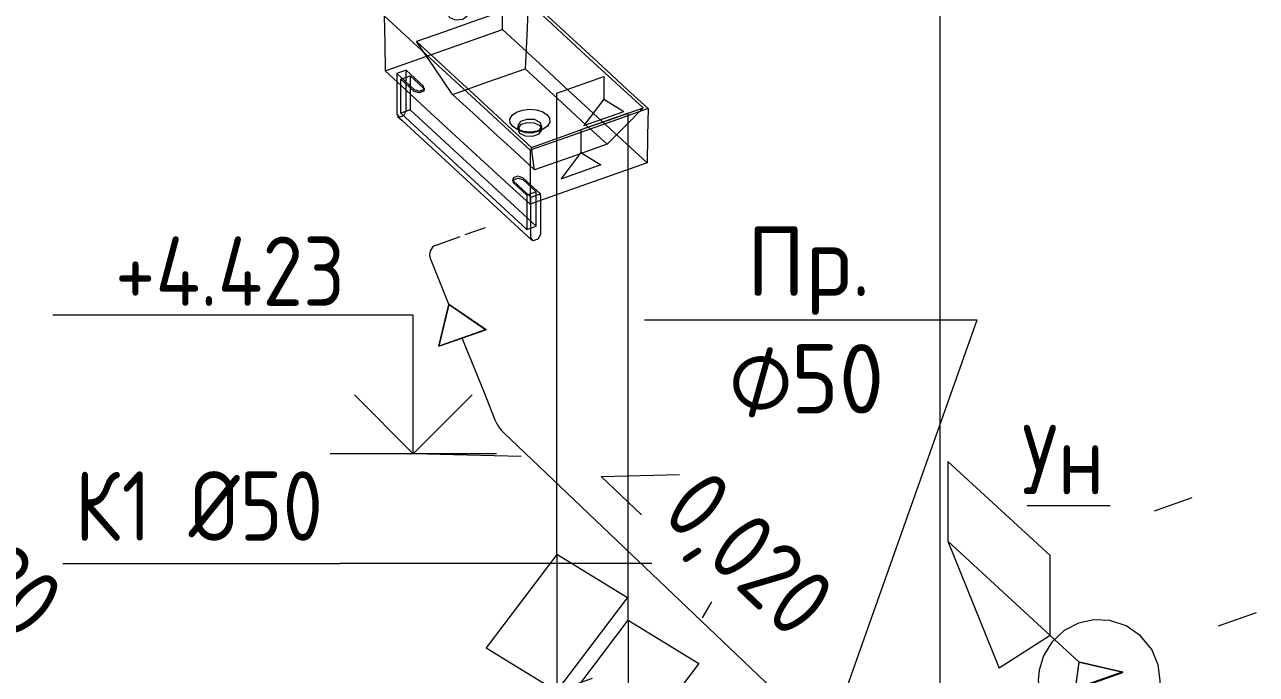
# Model space of a CAD drawing. Header units: millimetres. Extents: x 56023 to 81647, y 35036 to 59756.
# Drawn here: x 59224 to 61445, y 47376 to 48548 of the extents above; entities that cross this region are included whole.
import ezdxf

# ---------------------------------------------------------------- set-up
doc = ezdxf.new("R2010")
doc.units = ezdxf.units.MM
for name, color, linetype, lineweight in [('Высотные отметки', 7, 'Continuous', 9), ('Марки сантехнических приборов', 7, 'Continuous', 20), ('Марки соединительных деталей трубопроводов', 7, 'Continuous', 20), ('Марки труб', 7, 'Continuous', 20), ('Обобщенные модели', 7, 'Continuous', 20), ('Сантехнические приборы', 7, 'Continuous', 20), ('Соединительные детали трубопроводов', 7, 'Continuous', 20), ('Типовые аннотации', 7, 'Continuous', 20), ('Трубы', 7, 'Continuous', 20)]:
    doc.layers.add(name, color=color, linetype=linetype, lineweight=lineweight)
doc.styles.add('GOST Common', font='GOST Common.ttf', dxfattribs={"width": 0.9, "height": 125})
doc.styles.add('GOST Common_3', font='GOST Common.ttf', dxfattribs={"height": 125})
doc.styles.add('GOST Common_4', font='GOST Common.ttf', dxfattribs={"height": 125})
doc.styles.add('ISOCPEUR', font='isocpeur.ttf', dxfattribs={"width": 0.85, "height": 125})

# ---------------------------------------------------------------- blocks, each defined once
blk = doc.blocks.new('VK__SAN__Унитаз подвесной с инсталляцией_R21 - Унитаз подвесной с инсталляцией-3936702-О_Схема систем К1_К2_ АБК')
at = {"layer": 'Сантехнические приборы', "lineweight": 9}
for p, q in [((61261.8, 47671.1), (61329.8, 47695.1)), ((61073.6, 47446.8), (61126.2, 47398.4))]:
    blk.add_line(p, q, dxfattribs=at)
blk = doc.blocks.new('VK__SAN__Унитаз подвесной с инсталляцией_R21 - Унитаз подвесной с инсталляцией-3936720-О_Схема систем К1_К2_ АБК')
at = {"layer": 'Сантехнические приборы', "lineweight": 9}
for p, q in [((61377.4, 47463.7), (61445.4, 47487.7)), ((61401.4, 47043.9), (61348.8, 47092.4))]:
    blk.add_line(p, q, dxfattribs=at)
blk = doc.blocks.new('VK__SAN__Поддон душевой в ПУИ 800 х 800 с душем_ГОСТ_R21 - 900x900 С Лейкой-3978441-О_Схема систем К1_К2_ АБК')
at = {"layer": 'Сантехнические приборы', "lineweight": 9}
for p, q in [((60312.6, 48388.1), (60227.6, 48358.1)), ((60312.6, 47474.2), (60312.6, 48388.1)), ((60227.6, 48358.1), (60227.6, 48317)), ((60227.6, 48317), (60191.5, 48269.4)), ((60227.6, 48317), (60263.7, 48294.9)), ((60263.7, 48294.9), (60191.5, 48269.4)), ((60185.1, 47305.9), (60312.6, 47474.2)), ((60312.6, 47474.2), (60312.6, 47227.7)), ((60312.6, 47474.2), (60440.2, 47395.9)), ((60440.2, 47395.9), (60312.6, 47227.7)), ((60312.6, 47227.7), (60185.1, 47305.9)), ((60248.8, 47205.2), (60376.4, 47250.2)), ((60094.4, 46709.4), (60094.4, 46610.8)), ((60462.8, 46370.1), (60094.4, 46709.4)), ((60094.4, 46610.8), (60462.8, 46271.5)), ((60462.8, 46271.5), (60462.8, 46370.1)), ((60436.5, 46295.7), (60436.5, 46287.5))]:
    blk.add_line(p, q, dxfattribs=at)
blk = doc.blocks.new('VK__SAN__УГО_Унитаз_R21 - УГО-2401539-О_Схема систем К1_К2_ АБК')
at = {"layer": 'Сантехнические приборы', "lineweight": 9}
for p, q in [((60889.4, 47760.3), (60889.4, 47616.5)), ((61073.6, 47590.6), (60889.4, 47760.3)), ((60889.4, 47616.5), (60981.5, 47387.9)), ((60889.4, 47616.5), (61073.6, 47446.8)), ((61073.6, 47446.8), (61073.6, 47590.6)), ((61073.6, 47446.8), (60981.5, 47387.9))]:
    blk.add_line(p, q, dxfattribs=at)
blk = doc.blocks.new('VK__SAN__Умывальник узкий-50x25 - Default-3952082-О_Схема систем К1_К2_ АБК')
at = {"lineweight": 9}
for p, q in [((59988, 48577), (59988, 48565.9)), ((60023, 48565.9), (60023, 48577)), ((59945.3, 48430.3), (59945.3, 48433.6)), ((59897, 48382.2), (59904.4, 48375.4)), ((59904.4, 48375.4), (60131.7, 48166)), ((60113.5, 48364.9), (60113.5, 48358.8)), ((60115.1, 48357.6), (60123.1, 48354.5)), ((60147.7, 48354.5), (60155.7, 48357.6)), ((60157.3, 48358.8), (60157.3, 48364.9)), ((60104.3, 48268.8), (60104.3, 48265.5)), ((60131.7, 48166), (60139.1, 48159.2))]:
    blk.add_line(p, q, dxfattribs=at)
at = {"layer": 'Обобщенные модели'}
for p, q in [((59912.3, 48465.7), (59895.3, 48459.7)), ((59943.8, 48436.6), (59912.3, 48465.7)), ((59912.3, 48465.7), (59912.3, 48462.4)), ((59912.3, 48392.5), (59912.3, 48462.4)), ((59895.3, 48459.7), (59926.8, 48430.6)), ((59895.3, 48459.7), (59895.3, 48456.4)), ((59895.3, 48456.4), (59895.3, 48386.5)), ((59902.6, 48449.6), (59919.6, 48455.6)), ((59926.8, 48427.3), (59902.6, 48449.6)), ((59902.6, 48388), (59902.6, 48449.6)), ((59919.6, 48455.6), (59943.8, 48433.3)), ((59919.6, 48455.6), (59919.6, 48394)), ((59919.6, 48394), (59902.6, 48388)), ((60130, 48178.5), (59902.6, 48388)), ((60147, 48184.6), (59919.6, 48394)), ((60105.8, 48265.8), (60137.4, 48236.7)), ((60130, 48240.2), (60105.8, 48262.5)), ((60154.4, 48242.7), (60122.8, 48271.8)), ((60122.8, 48268.5), (60147, 48246.2)), ((60147, 48246.2), (60130, 48240.2)), ((60130, 48240.2), (60130, 48178.5)), ((60137.4, 48236.7), (60154.4, 48242.7)), ((60147, 48184.6), (60147, 48246.2)), ((60154.4, 48239.4), (60154.4, 48242.7)), ((60137.4, 48233.4), (60137.4, 48236.7)), ((60137.4, 48163.5), (60137.4, 48233.4)), ((60154.4, 48239.4), (60154.4, 48169.5)), ((60130, 48178.5), (60147, 48184.6))]:
    blk.add_line(p, q, dxfattribs=at)
for points in [[(59873, 48563.6, 0), (59926.1, 48582.4, 0), (59979.2, 48601.2, 0), (60032.4, 48619.9, 0), (60085.5, 48638.7, 0)], [(60085.9, 48538.9, 0), (60085.7, 48588.8, 0), (60085.5, 48638.7, 0)], [(60085.5, 48638.7, 0), (60123.1, 48604, 0), (60160.7, 48569.4, 0), (60198.3, 48534.8, 0), (60235.9, 48500.2, 0), (60273.5, 48465.6, 0), (60311.1, 48430.9, 0), (60348.7, 48396.3, 0)], [(60132.5, 48588.2, 0), (60082.2, 48570.5, 0), (60031.8, 48552.7, 0), (59981.5, 48535, 0), (59931.2, 48517.2, 0)], [(59990.6, 48571.7, 0), (59988.5, 48579.2, 0), (59996.3, 48585.4, 0), (60009.5, 48586.7, 0), (60020.4, 48582.2, 0)], [(59990.6, 48560.6, 0), (59988.5, 48568.2, 0), (59996.3, 48574.4, 0), (60009.5, 48575.6, 0), (60020.4, 48571.1, 0)], [(60020.4, 48582.2, 0), (60022.6, 48574.7, 0), (60014.7, 48568.5, 0), (60001.5, 48567.2, 0), (59990.6, 48571.7, 0)], [(60132.5, 48588.2, 0), (60129.7, 48528.2, 0), (60126.9, 48468.2, 0)], [(60339.6, 48397.5, 0), (60305, 48429.3, 0), (60270.5, 48461.1, 0), (60236, 48492.8, 0), (60201.5, 48524.6, 0), (60167, 48556.4, 0), (60132.5, 48588.2, 0)], [(60136.1, 48321.3, 0), (60098.5, 48355.9, 0), (60060.9, 48390.5, 0), (60023.3, 48425.2, 0), (59985.7, 48459.8, 0), (59948.1, 48494.4, 0), (59910.5, 48529, 0), (59873, 48563.6, 0)], [(59873, 48563.6, 0), (59873.8, 48514, 0), (59874.7, 48464.3, 0)], [(59990.6, 48560.6, 0), (60001.5, 48556.2, 0), (60014.7, 48557.4, 0), (60022.6, 48563.6, 0), (60020.4, 48571.1, 0)], [(59874.7, 48464.3, 0), (59927.5, 48483, 0), (59980.3, 48501.6, 0), (60033.1, 48520.2, 0), (60085.9, 48538.9, 0)], [(60085.9, 48538.9, 0), (60123.2, 48504.5, 0), (60160.5, 48470.2, 0), (60197.8, 48435.8, 0), (60235.1, 48401.5, 0), (60272.4, 48367.1, 0), (60309.7, 48332.8, 0), (60346.9, 48298.5, 0)], [(59996.2, 48422, 0), (59963.7, 48469.6, 0), (59931.2, 48517.2, 0)], [(59931.2, 48517.2, 0), (59965.7, 48485.4, 0), (60000.3, 48453.6, 0), (60034.8, 48421.8, 0), (60069.3, 48390, 0), (60103.8, 48358.3, 0), (60138.3, 48326.5, 0)], [(60135.7, 48223.9, 0), (60098.4, 48258.3, 0), (60061.1, 48292.6, 0), (60023.8, 48326.9, 0), (59986.6, 48361.3, 0), (59949.3, 48395.6, 0), (59912, 48430, 0), (59874.7, 48464.3, 0)], [(59996.2, 48422, 0), (60061.5, 48445.1, 0), (60126.9, 48468.2, 0)], [(60126.9, 48468.2, 0), (60163.8, 48434.2, 0), (60200.7, 48400.1, 0), (60237.7, 48366.1, 0), (60274.6, 48332.1, 0)], [(59926.8, 48430.6, 0), (59935.7, 48427.9, 0), (59944.2, 48430.9, 0), (59943.8, 48436.6, 0)], [(59943.8, 48433.3, 0), (59944.2, 48427.6, 0), (59935.7, 48424.6, 0), (59926.8, 48427.3, 0)], [(60143.9, 48286, 0), (60107, 48320, 0), (60070, 48354, 0), (60033.1, 48388, 0), (59996.2, 48422, 0)], [(60104.7, 48363.8, 0), (60100, 48370.5, 0), (60099.6, 48377.6, 0), (60103.6, 48384.4, 0), (60111.3, 48390.1, 0), (60122, 48393.8, 0), (60134.3, 48395.3, 0), (60146.7, 48394.3, 0), (60157.8, 48390.9, 0), (60166.1, 48385.5, 0)], [(60348.7, 48396.3, 0), (60295.5, 48377.6, 0), (60242.4, 48358.8, 0), (60189.2, 48340, 0), (60136.1, 48321.3, 0)], [(60138.3, 48326.5, 0), (60188.6, 48344.2, 0), (60238.9, 48362, 0), (60289.2, 48379.7, 0), (60339.6, 48397.5, 0)], [(60274.6, 48332.1, 0), (60307.1, 48364.8, 0), (60339.6, 48397.5, 0)], [(60348.7, 48396.3, 0), (60347.8, 48347.4, 0), (60346.9, 48298.5, 0)], [(59895.3, 48386.5, 0), (59899.5, 48380.9, 0), (59908, 48383.9, 0), (59912.3, 48392.5, 0)], [(60166.1, 48385.5, 0), (60170.8, 48378.9, 0), (60171.2, 48371.7, 0), (60167.2, 48364.9, 0), (60159.5, 48359.3, 0), (60148.8, 48355.5, 0), (60136.5, 48354.1, 0), (60124.1, 48355.1, 0), (60113, 48358.5, 0), (60104.7, 48363.8, 0)], [(60154, 48371.5, 0), (60143.7, 48376.5, 0), (60130.2, 48377, 0), (60118.7, 48373, 0), (60113.5, 48365.8, 0), (60116.8, 48358.3, 0)], [(60154, 48365.3, 0), (60143.7, 48370.3, 0), (60130.2, 48370.9, 0), (60118.7, 48366.8, 0), (60113.5, 48359.7, 0), (60116.8, 48352.2, 0)], [(60116.8, 48358.3, 0), (60127.1, 48353.3, 0), (60140.6, 48352.7, 0), (60152.1, 48356.8, 0), (60157.3, 48364, 0), (60154, 48371.5, 0)], [(60116.8, 48352.2, 0), (60127.1, 48347.2, 0), (60140.6, 48346.6, 0), (60152.1, 48350.7, 0), (60157.3, 48357.8, 0), (60154, 48365.3, 0)], [(60274.6, 48332.1, 0), (60209.3, 48309.1, 0), (60143.9, 48286, 0)], [(60136.1, 48321.3, 0), (60135.9, 48272.6, 0), (60135.7, 48223.9, 0)], [(60143.9, 48286, 0), (60141.1, 48306.2, 0), (60138.3, 48326.5, 0)], [(60346.9, 48298.5, 0), (60294.1, 48279.8, 0), (60241.3, 48261.2, 0), (60188.5, 48242.5, 0), (60135.7, 48223.9, 0)], [(60122.8, 48271.8, 0), (60114, 48274.5, 0), (60105.5, 48271.5, 0), (60105.8, 48265.8, 0)], [(60105.8, 48262.5, 0), (60105.5, 48268.2, 0), (60114, 48271.2, 0), (60122.8, 48268.5, 0)], [(60154.4, 48169.5, 0), (60150.1, 48160.9, 0), (60141.6, 48157.9, 0), (60137.4, 48163.5, 0)]]:
    blk.add_polyline3d(points, dxfattribs=at)
blk = doc.blocks.new('VK__SAN__Поддон душевой в ПУИ 800 х 800 с душем_ГОСТ_R21 - 900x900 С Лейкой-3969088-О_Схема систем К1_К2_ АБК')
at = {"layer": 'Сантехнические приборы', "lineweight": 9}
for p, q in [((60184, 48424.4), (60269, 48454.4)), ((60269, 48454.4), (60269, 48413.3)), ((60184, 47592.6), (60184, 48424.4)), ((60269, 48413.3), (60232.9, 48365.7)), ((60269, 48413.3), (60305.1, 48391.2)), ((60232.9, 48365.7), (60305.1, 48391.2)), ((60184, 47592.6), (60056.4, 47424.4)), ((60184, 47592.6), (60184, 47346.2)), ((60311.5, 47514.4), (60184, 47592.6)), ((60184, 47346.2), (60311.5, 47514.4)), ((60056.4, 47424.4), (60184, 47346.2)), ((60247.8, 47368.7), (60120.2, 47323.7)), ((59523.6, 47128.2), (59523.6, 47235)), ((59523.6, 47235), (59892.1, 46895.7)), ((59892.1, 46788.9), (59523.6, 47128.2)), ((59549.9, 47112.2), (59549.9, 47104)), ((59892.1, 46895.7), (59892.1, 46788.9))]:
    blk.add_line(p, q, dxfattribs=at)
blk = doc.blocks.new('ADSK_ППР_Отвод канализационный - Отвод раструбный-V37-О_Схема систем К1_К2_ АБК')
at = {"layer": 'Соединительные детали трубопроводов', "color": 24, "true_color": 0xa52900}
for p, q in [((59966.4, 48150.4), (60009.7, 48165.7)), ((59956.3, 48124.7), (59957.8, 48121))]:
    blk.add_line(p, q, dxfattribs=at)
blk.add_ellipse((59974.2, 48131), major_axis=(-11.3, 17.7), ratio=0.897087, start_param=6.07615, end_param=7.646947, dxfattribs=at)
blk = doc.blocks.new('ADSK_ППР_Переход канализационный - Переход канализационный-3963324-О_Схема систем К1_К2_ АБК')
at = {"layer": 'Соединительные детали трубопроводов', "color": 24, "true_color": 0xa52900}
for p, q in [((59989.1, 48042.7), (59971.2, 47967.8)), ((59971.6, 47968.1), (59989.5, 48043)), ((59989.1, 48042.7), (59989.5, 48043)), ((59989.9, 48043), (59989.1, 48042.7)), ((59989.5, 48043), (59990.3, 48043.3)), ((59990.3, 48043.3), (59989.9, 48043)), ((59989.9, 48043), (60056.2, 47997.8)), ((59990.3, 48043.3), (60056.6, 47998.1)), ((59971.2, 47967.8), (60056.2, 47997.8)), ((60056.6, 47998.1), (59971.6, 47968.1)), ((60056.2, 47997.8), (60056.6, 47998.1)), ((59971.6, 47968.1), (59971.2, 47967.8))]:
    blk.add_line(p, q, dxfattribs=at)
blk = doc.blocks.new('ADSK_ППР_Отвод канализационный_Составной - Отвод раструбный-V38-О_Схема систем К1_К2_ АБК')
at = {"layer": 'Соединительные детали трубопроводов', "color": 24, "true_color": 0xa52900}
for p, q in [((60074.3, 47831.8), (60052.2, 47886.7)), ((60083.8, 47816.7), (60088.8, 47812))]:
    blk.add_line(p, q, dxfattribs=at)
blk.add_ellipse((60084.1, 47838), major_axis=(-8.8, 24.8), ratio=0.432419, start_param=1.671699, end_param=2.4371, dxfattribs=at)
blk = doc.blocks.new('ADSK_ППР_Переход канализационный - Переход канализационный-1553183-О_Схема систем К1_К2_ АБК')
at = {"layer": 'Соединительные детали трубопроводов', "color": 24, "true_color": 0xa52900}
for p, q in [((61119.5, 47350.8), (61125.8, 47398.6)), ((61119.5, 47350), (61125.8, 47397.8)), ((61125.8, 47398.6), (61126.7, 47398.9)), ((61125.8, 47397.8), (61125.8, 47398.6)), ((61126.7, 47398.1), (61125.8, 47397.8)), ((61126.7, 47398.9), (61126.7, 47398.1)), ((61126.7, 47398.9), (61204.5, 47380.8)), ((61204.5, 47380), (61126.7, 47398.1)), ((61204.5, 47380.8), (61119.5, 47350.8)), ((61119.5, 47350), (61204.5, 47380)), ((61204.5, 47380), (61204.5, 47380.8)), ((61119.5, 47350.8), (61119.5, 47350))]:
    blk.add_line(p, q, dxfattribs=at)
for points in [[(61272, 47365.4, 0), (61268.3, 47393.7, 0), (61256.7, 47421.5, 0), (61236.7, 47446.2, 0), (61210.4, 47464.2, 0), (61181.5, 47473.7, 0), (61152.3, 47475, 0), (61124.5, 47468.8, 0), (61099, 47455.5, 0), (61076.4, 47434.5, 0), (61061.4, 47409.8, 0), (61053.6, 47383.8, 0), (61052, 47365.4, 0)], [(61052, 47365.4, 0), (61055.7, 47337.1, 0), (61067.4, 47309.3, 0), (61087.4, 47284.6, 0), (61113.6, 47266.6, 0), (61142.6, 47257.1, 0), (61171.7, 47255.8, 0), (61199.5, 47262, 0), (61225.1, 47275.3, 0), (61247.6, 47296.3, 0), (61262.7, 47321, 0), (61270.5, 47347, 0), (61272, 47365.4, 0)]]:
    blk.add_polyline3d(points, dxfattribs=at)
blk = doc.blocks.new('ADSK_M_Сантехприборы - Комментарий к типоразмеру-263963-О_Схема систем К1_К2_ АБК')
at = {"layer": 'Марки сантехнических приборов'}
blk.add_line((68131.7, 53196.8), (68281.7, 53196.8), dxfattribs=at)
blk = doc.blocks.new('VK__AP__M_Соединительные детали трубопроводов_R21 - SEV_M_Соединительные детали трубопроводов-2320817-О_Схема систем К1_К2_ АБК')
at = {"layer": 'Марки соединительных деталей трубопроводов'}
blk.add_line((58303.9, 49878.4), (58903.9, 49878.4), dxfattribs=at)
blk = doc.blocks.new('VK__AP__М_Труба_Имя системы_Внешний Диаметр_R21 - 8-1766268-О_Схема систем К1_К2_ АБК')
at = {"layer": 'Марки труб'}
blk.add_line((66219.7, 45699.3), (66719.7, 45699.3), dxfattribs=at)
blk = doc.blocks.new('ADSK_M_Трубы_Уклоны - Проект_0_0Х0_Знак слева-264625-О_Схема систем К1_К2_ АБК')
at = {"layer": 'Марки труб'}
for q in [(65173.1, 52937), (65106, 52862.9)]:
    blk.add_line((65031.9, 52930), q, dxfattribs=at)
blk = doc.blocks.new('Высотные отметки - Стрелка вверх-261779-О_Схема систем К1_К2_ АБК')
at = {"layer": 'Типовые аннотации'}
for p, q in [((67651.5, 46110.5), (68301.5, 46110.5)), ((67651.5, 45860.5), (67651.5, 46110.5)), ((67651.5, 45860.5), (67545.5, 45966.5)), ((67651.5, 45860.5), (67757.6, 45966.5)), ((67501.5, 45860.5), (67801.5, 45860.5))]:
    blk.add_line(p, q, dxfattribs=at)

msp = doc.modelspace()

# ---------------------------------------------------------------- linework, layer by layer
at = {"layer": 'Высотные отметки', "lineweight": 20}
msp.add_line((60119.5, 47769.3), (59925.2, 47774.2), dxfattribs=at)
at = {"layer": 'Марки соединительных деталей трубопроводов'}
msp.add_line((60681.9, 47282.1), (60942.1, 48015.8), dxfattribs=at)
at = {"layer": 'Марки труб'}
for p, q in [((60355.6, 47576.3), (59793.2, 47576.3)), ((60446.8, 47478.4), (60463.3, 47507.2))]:
    msp.add_line(p, q, dxfattribs=at)
at = {"layer": 'Трубы', "color": 24, "true_color": 0xa52900}
for p, q in [((60875.1, 47081.2), (60875.1, 49368.8)), ((60054.7, 48181.6), (60018.3, 48168.8)), ((59957.8, 48121), (59989.3, 48042.7)), ((60052.2, 47886.7), (60013.5, 47982.7)), ((60625.6, 47300.8), (60088.8, 47812))]:
    msp.add_line(p, q, dxfattribs=at)

# ---------------------------------------------------------------- block references
at = {"lineweight": 20}
msp.add_blockref('VK__SAN__Умывальник узкий-50x25 - Default-3952082-О_Схема систем К1_К2_ АБК', (0, 0), dxfattribs=at)
at = {"layer": 'Высотные отметки', "lineweight": 20, "extrusion": (0, 0, -1)}
msp.add_blockref('Высотные отметки - Стрелка вверх-261779-О_Схема систем К1_К2_ АБК', (-127576.8, 1913.7), dxfattribs=at)
at = {"layer": 'Марки сантехнических приборов'}
msp.add_blockref('ADSK_M_Сантехприборы - Комментарий к типоразмеру-263963-О_Схема систем К1_К2_ АБК', (-7099.8, -5516.1), dxfattribs=at)
at = {"layer": 'Марки соединительных деталей трубопроводов'}
msp.add_blockref('VK__AP__M_Соединительные детали трубопроводов_R21 - SEV_M_Соединительные детали трубопроводов-2320817-О_Схема систем К1_К2_ АБК', (2038.2, -1862.6), dxfattribs=at)
at = {"layer": 'Марки труб', "rotation": 358.5594622450847}
msp.add_blockref('ADSK_M_Трубы_Уклоны - Проект_0_0Х0_Знак слева-264625-О_Схема систем К1_К2_ АБК', (-6077.8, -3545.4), dxfattribs=at)
at = {"layer": 'Марки труб'}
msp.add_blockref('VK__AP__М_Труба_Имя системы_Внешний Диаметр_R21 - 8-1766268-О_Схема систем К1_К2_ АБК', (-6926.5, 1877), dxfattribs=at)
at = {"layer": 'Сантехнические приборы'}
for name in ['VK__SAN__Поддон душевой в ПУИ 800 х 800 с душем_ГОСТ_R21 - 900x900 С Лейкой-3969088-О_Схема систем К1_К2_ АБК', 'VK__SAN__Поддон душевой в ПУИ 800 х 800 с душем_ГОСТ_R21 - 900x900 С Лейкой-3978441-О_Схема систем К1_К2_ АБК', 'VK__SAN__УГО_Унитаз_R21 - УГО-2401539-О_Схема систем К1_К2_ АБК', 'VK__SAN__Унитаз подвесной с инсталляцией_R21 - Унитаз подвесной с инсталляцией-3936702-О_Схема систем К1_К2_ АБК', 'VK__SAN__Унитаз подвесной с инсталляцией_R21 - Унитаз подвесной с инсталляцией-3936720-О_Схема систем К1_К2_ АБК']:
    msp.add_blockref(name, (0, 0), dxfattribs=at)
at = {"layer": 'Соединительные детали трубопроводов', "color": 24, "true_color": 0xa52900}
for name in ['ADSK_ППР_Отвод канализационный - Отвод раструбный-V37-О_Схема систем К1_К2_ АБК', 'ADSK_ППР_Переход канализационный - Переход канализационный-3963324-О_Схема систем К1_К2_ АБК', 'ADSK_ППР_Отвод канализационный_Составной - Отвод раструбный-V38-О_Схема систем К1_К2_ АБК', 'ADSK_ППР_Переход канализационный - Переход канализационный-1553183-О_Схема систем К1_К2_ АБК']:
    msp.add_blockref(name, (0, 0), dxfattribs=at)

# ---------------------------------------------------------------- texts
at = {"layer": 'Высотные отметки', "lineweight": 20, "insert": (59387.3, 48165.7), "char_height": 125, "width": 535.531, "attachment_point": 1, "line_spacing_factor": 1.022761, "style": 'GOST Common'}
msp.add_mtext('+4.423', dxfattribs=at)
at = {"layer": 'Марки сантехнических приборов', "lineweight": 9, "insert": (61022.4, 47826.1), "char_height": 125, "width": 205.633, "attachment_point": 1, "style": 'GOST Common'}
msp.add_mtext('Ун', dxfattribs=at)
at = {"layer": 'Марки соединительных деталей трубопроводов', "lineweight": 9, "char_height": 125, "attachment_point": 1}
for s, insert, width, style in [('Пр', (60526.6, 48183.5), 228.481, 'GOST Common_3'), ('\\fGOST Common|b0|i0|c204|p34|;.', (60715.1, 48183.5), 44.093, 'GOST Common_3'), ('\\fGOST Common|b0|i0|c254|p34|;⌀', (60493.5, 47971.8), 136.287, 'GOST Common_4'), ('50', (60605.9, 47971.8), 216.456, 'GOST Common_3')]:
    msp.add_mtext(s, dxfattribs=dict(at, insert=insert, width=width, style=style))
at = {"layer": 'Марки труб', "lineweight": 9, "char_height": 125, "attachment_point": 1, "style": 'ISOCPEUR'}
for s, insert, width in [('\\fISOCPEUR|b0|i0|c204|p34|;\\W.85;К', (59315.1, 47742.4), 102.215), ('1 Ø50', (59399.4, 47742.4), 456.561)]:
    msp.add_mtext(s, dxfattribs=dict(at, insert=insert, width=width))
at = {"layer": 'Марки труб', "lineweight": 9, "char_height": 125, "width": 436.519, "attachment_point": 1, "style": 'GOST Common'}
for insert, rotation in [((60454.9, 47753.4), 316.4021), ((59057.2, 47745.4), 318.3404)]:
    msp.add_mtext('0,020', dxfattribs=dict(at, insert=insert, rotation=rotation))

doc.saveas('drawing.dxf')
